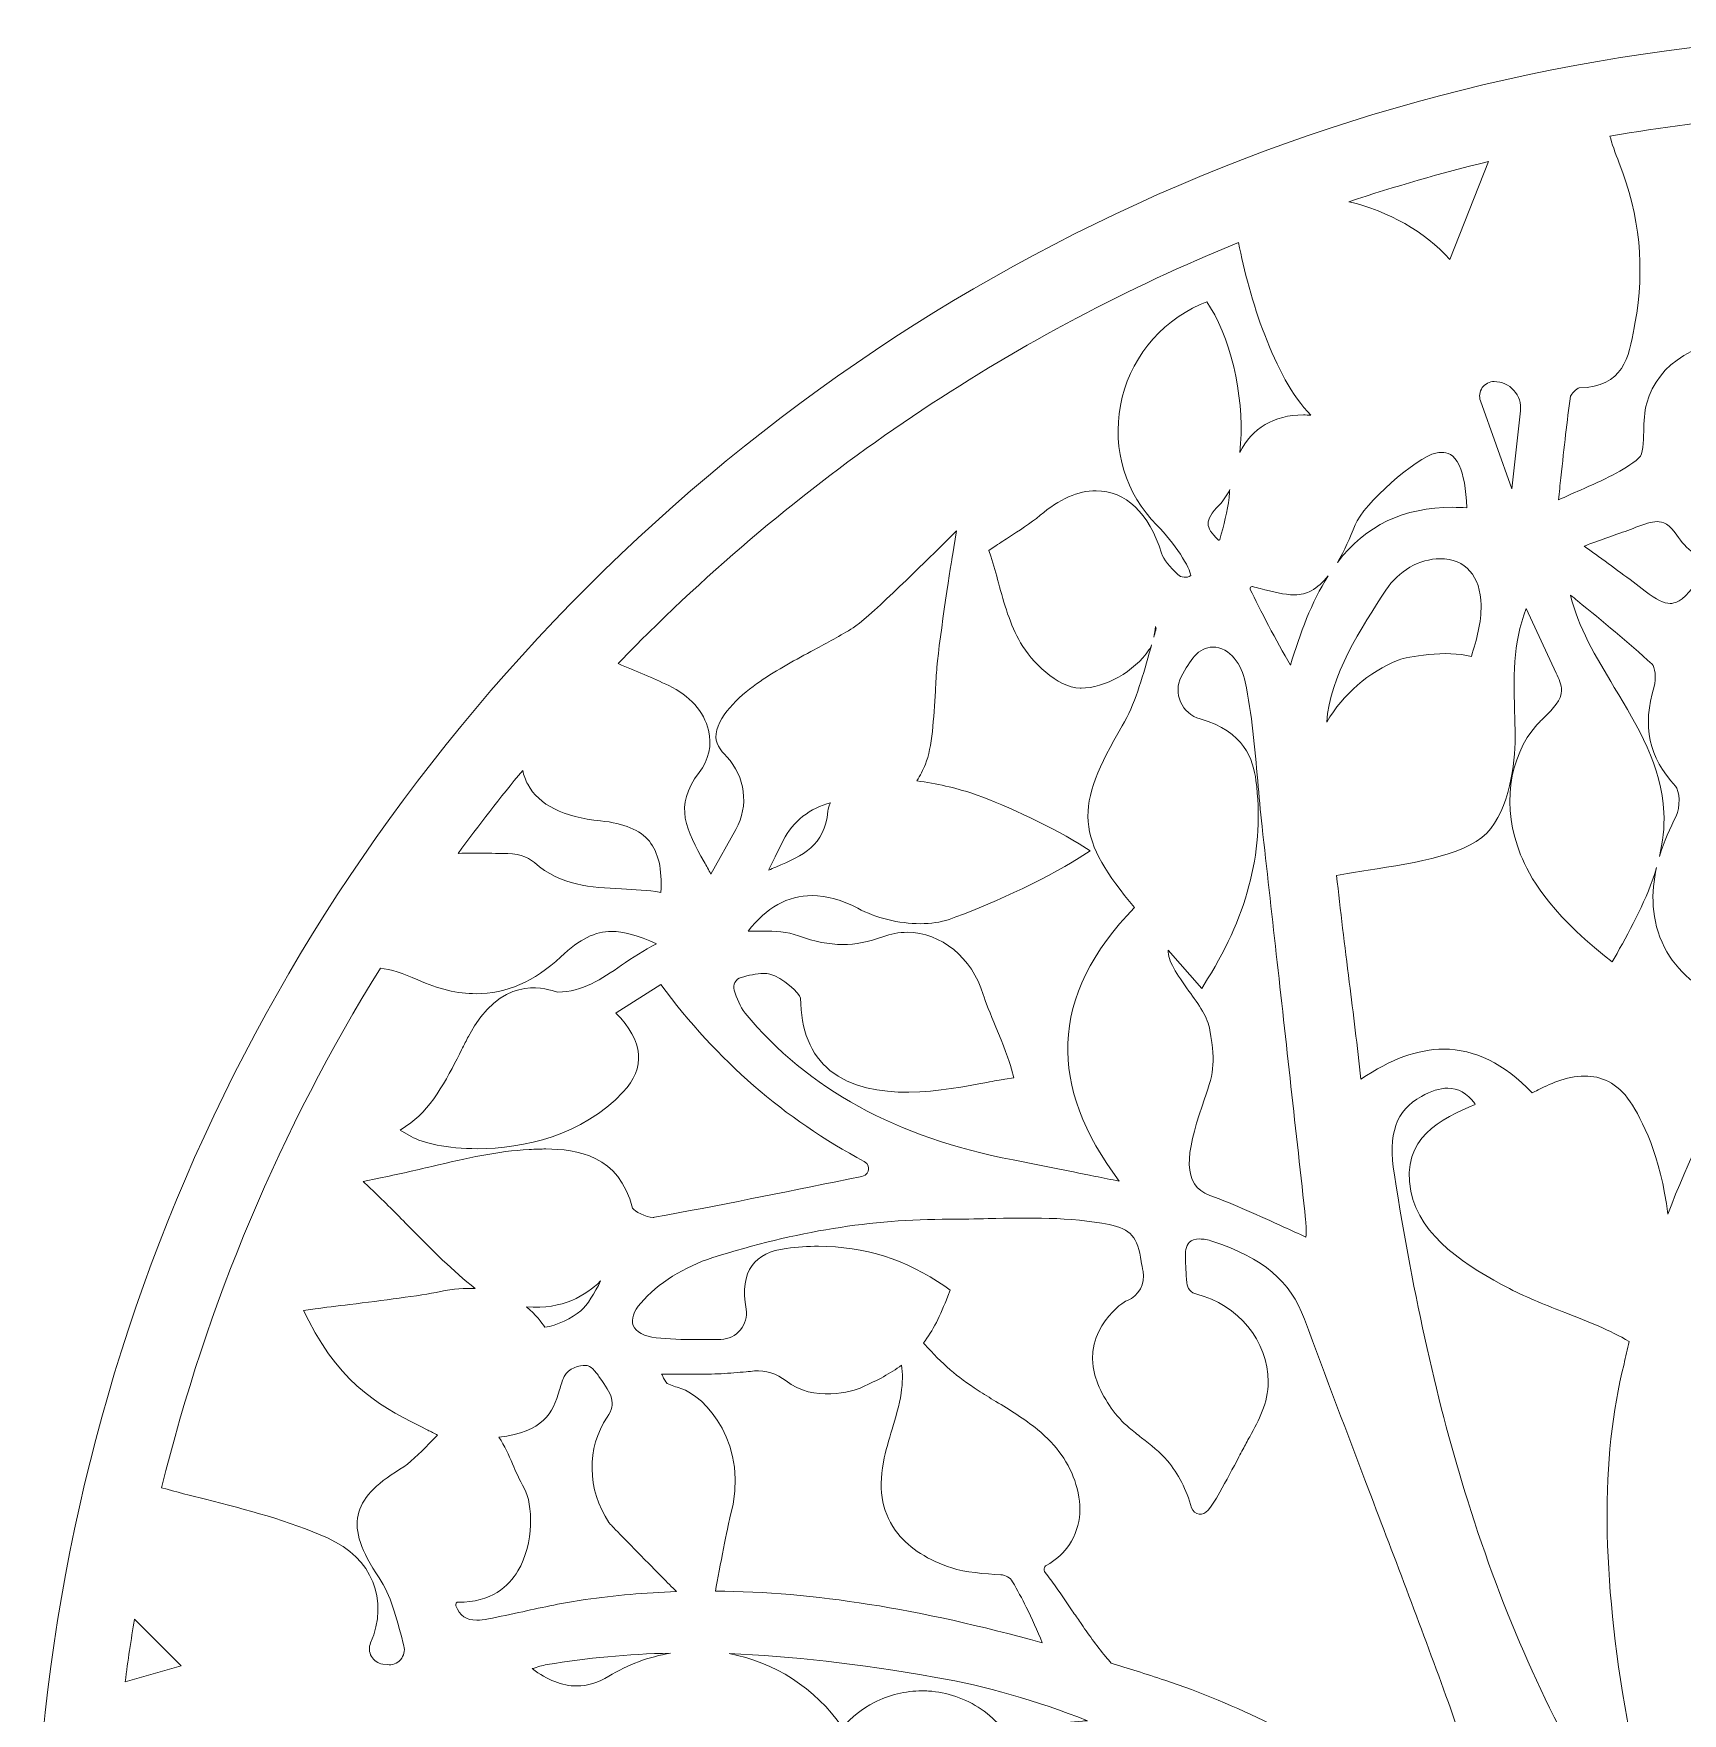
# Model space of a CAD drawing. Header units: millimetres. Extents: x -978 to 1415, y -113 to 605.
# Drawn here: x -198.1 to 101, y 300.2 to 605 of the extents above; entities that cross this region are included whole.
import ezdxf

# ---------------------------------------------------------------- set-up
doc = ezdxf.new("R2010")
doc.units = ezdxf.units.MM
doc.header["$MEASUREMENT"] = 0
doc.layers.add('Layer 1', color=7, linetype='Continuous')

msp = doc.modelspace()

# ---------------------------------------------------------------- linework, layer by layer
at = {"layer": 'Layer 1', "lineweight": 0}
for points, knots in [([(387.22, 504.58), (322.45, 569.34), (236.34, 605.01), (144.75, 605.01), (53.16, 605.01), (-32.95, 569.34), (-97.72, 504.58), (-162.48, 439.81), (-198.15, 353.7), (-198.15, 262.11), (-198.15, 170.52), (-162.48, 84.41), (-97.72, 19.64), (-32.95, -45.12), (53.16, -80.79), (144.75, -80.79), (236.34, -80.79), (322.45, -45.12), (387.22, 19.64), (451.98, 84.41), (487.65, 170.52), (487.65, 262.11), (487.65, 353.7), (451.98, 439.81), (387.22, 504.58)], [0, 0, 0, 0, 1, 1, 1, 2, 2, 2, 3, 3, 3, 4, 4, 4, 5, 5, 5, 6, 6, 6, 7, 7, 7, 8, 8, 8, 8]), ([(78.95, 524.43), (79.56, 530.14), (80.04, 534.65), (80.73, 539.2), (80.83, 539.64), (81.83, 540.62), (82.29, 540.74), (90.32, 540.86), (91.31, 546.34), (92.26, 551.65), (92.26, 551.65), (92.4, 552.42), (92.4, 552.42), (94.24, 562.46), (93.3, 571.98), (89.54, 581.52), (88.77, 583.47), (88.22, 585.08), (87.86, 586.41), (106.46, 589.64), (125.48, 591.28), (144.75, 591.28), (148.25, 591.28), (151.74, 591.22), (155.22, 591.11), (153.67, 585.19), (152.17, 576.86), (154.06, 570.17), (154.92, 567.14), (160.11, 555.69), (169.99, 554.58), (169.75, 554.46), (169.51, 554.33), (169.28, 554.21), (164.13, 551.53), (160.07, 549.41), (153.73, 549.84), (145.71, 550.38), (138.65, 542.41), (137.11, 537.99), (135.48, 533.3), (135.46, 527.83), (135.45, 522.54), (135.43, 518.14), (135.42, 513.59), (134.49, 509.49), (134.49, 509.49), (133.97, 507.15), (133.97, 507.15), (133.97, 507.15), (136.3, 507.7), (136.3, 507.7), (149.1, 510.69), (156.06, 515.45), (162.88, 525.9), (166.69, 531.73), (165.78, 541.55), (165.56, 543.45), (165.56, 543.46), (165.75, 544.36), (169.2, 545.89), (171.64, 546.97), (174.69, 547.94), (177.38, 548.8), (177.47, 548.83), (177.56, 548.86), (177.64, 548.88), (177.62, 547.85), (177.62, 546.81), (177.63, 545.79), (177.64, 541.95), (177.65, 538.32), (176.41, 535.27), (174.07, 529.53), (170.56, 524.08), (167.16, 518.82), (166.21, 517.34), (165.23, 515.81), (164.28, 514.3), (161.61, 510.02), (158.78, 505.73), (156.05, 501.57), (151.51, 494.67), (146.83, 487.55), (142.66, 480.24), (139.82, 482.98), (137.67, 486.63), (135.42, 490.47), (132.69, 495.13), (129.86, 499.95), (125.52, 503.48), (122.31, 506.09), (115.29, 508.56), (111.08, 508.56), (111.08, 508.56), (111.08, 508.56), (111.08, 508.56), (107.83, 508.56), (104.86, 507.11), (102.94, 504.6), (100.9, 501.93), (99.58, 501.62), (98.77, 501.62), (97.65, 501.62), (96.3, 502.29), (94.27, 503.85), (91.33, 506.11), (88.36, 508.27), (85.21, 510.56), (84.54, 511.04), (83.87, 511.54), (83.18, 512.03), (83.65, 512.2), (84.11, 512.37), (84.57, 512.53), (87.35, 513.52), (89.97, 514.45), (92.55, 515.43), (94.09, 516.02), (95.36, 516.47), (96.43, 516.47), (97.43, 516.47), (98.66, 516.13), (100.3, 513.61), (102.03, 510.95), (104.71, 509.42), (107.66, 509.42), (110.81, 509.42), (117.38, 510.78), (121.01, 513.24), (130.32, 519.54), (135.61, 535.33), (138.77, 544.76), (138.98, 545.39), (139.19, 545.99), (139.38, 546.56), (139.38, 546.56), (139.95, 548.24), (139.95, 548.24), (139.95, 548.24), (137.53, 548.63), (137.53, 548.63), (133.13, 549.37), (123.96, 550.89), (115.07, 550.27), (103.54, 549.47), (96.63, 545.33), (94.53, 537.97), (94.08, 536.37), (94.03, 534.56), (93.99, 532.82), (93.93, 530.87), (93.88, 528.66), (93.12, 528.01), (90.34, 525.65), (86.7, 524.05), (82.49, 522.18), (81.2, 521.62), (79.89, 521.04), (78.52, 520.4), (78.67, 521.81), (78.81, 523.15), (78.95, 524.43)], [0, 0, 0, 0, 1, 1, 1, 2, 2, 2, 3, 3, 3, 4, 4, 4, 5, 5, 5, 6, 6, 6, 7, 7, 7, 8, 8, 8, 9, 9, 9, 10, 10, 10, 11, 11, 11, 12, 12, 12, 13, 13, 13, 14, 14, 14, 15, 15, 15, 16, 16, 16, 17, 17, 17, 18, 18, 18, 19, 19, 19, 20, 20, 20, 21, 21, 21, 22, 22, 22, 23, 23, 23, 24, 24, 24, 25, 25, 25, 26, 26, 26, 27, 27, 27, 28, 28, 28, 29, 29, 29, 30, 30, 30, 31, 31, 31, 32, 32, 32, 33, 33, 33, 34, 34, 34, 35, 35, 35, 36, 36, 36, 37, 37, 37, 38, 38, 38, 39, 39, 39, 40, 40, 40, 41, 41, 41, 42, 42, 42, 43, 43, 43, 44, 44, 44, 45, 45, 45, 46, 46, 46, 47, 47, 47, 48, 48, 48, 49, 49, 49, 50, 50, 50, 51, 51, 51, 52, 52, 52, 53, 53, 53, 54, 54, 54, 54]), ([(65.8, 581.8), (65.8, 581.8), (58.82, 564.05), (58.82, 564.05), (54.08, 569.17), (47.83, 572.72), (40.48, 574.51), (48.81, 577.27), (57.25, 579.71), (65.8, 581.8)], [0, 0, 0, 0, 1, 1, 1, 2, 2, 2, 3, 3, 3, 3]), ([(-88.01, 494.87), (-56.46, 526.42), (-19.63, 550.77), (20.49, 567.11), (22.38, 557.16), (26.85, 542.75), (33.58, 535.77), (33.13, 535.8), (32.68, 535.82), (32.25, 535.82), (32.25, 535.82), (32.25, 535.82), (32.25, 535.82), (26.87, 535.82), (22.88, 533.41), (20.69, 529.01), (21.71, 537.51), (19.52, 548.62), (15.39, 555.26), (15.39, 555.26), (14.7, 556.37), (14.7, 556.37), (14.7, 556.37), (13.51, 555.84), (13.51, 555.84), (5.97, 552.49), (0.56, 545.65), (-0.96, 537.53), (-2.44, 529.58), (0.02, 521.46), (5.64, 515.83), (8.86, 512.6), (11.77, 508.02), (11.8, 506.67), (11.06, 506.18), (10.08, 506.27), (9.43, 506.9), (8.02, 508.3), (6.9, 509.47), (6.5, 510.75), (4.22, 518.04), (0.01, 522.06), (-5.36, 522.06), (-5.36, 522.06), (-5.36, 522.06), (-5.37, 522.06), (-8.63, 522.06), (-12.05, 520.56), (-15.53, 517.61), (-17.31, 516.11), (-19.32, 514.82), (-21.27, 513.58), (-22.18, 513), (-23.04, 512.45), (-23.88, 511.88), (-23.88, 511.88), (-24.81, 511.25), (-24.81, 511.25), (-24.81, 511.25), (-24.46, 510.18), (-24.46, 510.18), (-23.95, 508.59), (-23.5, 506.95), (-23.07, 505.35), (-22.06, 501.62), (-21.01, 497.77), (-19.06, 494.45), (-17.09, 491.11), (-12.45, 486.36), (-8.29, 486.26), (-8.23, 486.26), (-8.17, 486.26), (-8.11, 486.26), (-3.79, 486.26), (1.63, 489.3), (4.21, 493.18), (4.41, 493.48), (4.57, 493.8), (4.7, 494.13), (4.55, 493.61), (4.41, 493.1), (4.27, 492.6), (2.93, 487.84), (1.67, 483.34), (-0.62, 479.4), (-4.94, 472), (-7.2, 467.03), (-6.81, 462.03), (-6.42, 457.06), (-3.44, 452.48), (1.6, 446.45), (-6.13, 438.53), (-10.2, 430.27), (-10.51, 421.86), (-10.81, 413.82), (-7.67, 405.4), (-1.17, 396.79), (-2.67, 397.1), (-4.12, 397.39), (-5.53, 397.67), (-10.96, 398.77), (-15.65, 399.72), (-20.42, 400.65), (-41.69, 404.76), (-57.59, 413.47), (-69.04, 427.29), (-69.99, 428.43), (-70.57, 430.04), (-71.04, 431.46), (-71.19, 431.93), (-71.15, 432.43), (-70.91, 432.87), (-70.68, 433.31), (-70.28, 433.62), (-69.79, 433.76), (-68.43, 434.13), (-66.99, 434.49), (-65.75, 434.49), (-65.31, 434.49), (-64.92, 434.45), (-64.56, 434.35), (-62.23, 433.77), (-59.18, 430.93), (-58.99, 430.02), (-58.97, 424.2), (-57.17, 419.79), (-53.66, 416.9), (-46.07, 410.67), (-32.5, 413.31), (-25.21, 414.72), (-23.89, 414.98), (-22.74, 415.2), (-21.95, 415.31), (-21.95, 415.31), (-20.3, 415.53), (-20.3, 415.53), (-20.3, 415.53), (-20.7, 417.15), (-20.7, 417.15), (-21.07, 418.65), (-22.28, 421.61), (-23.56, 424.75), (-24.52, 427.09), (-25.51, 429.51), (-25.87, 430.68), (-27.87, 437.32), (-33.53, 441.95), (-39.63, 441.95), (-41.13, 441.95), (-42.63, 441.68), (-44.08, 441.14), (-46.63, 440.2), (-49.01, 439.74), (-51.36, 439.74), (-53.86, 439.74), (-56.39, 440.24), (-59.34, 441.31), (-61.43, 442.07), (-63.68, 442.18), (-65.8, 442.18), (-66.36, 442.18), (-66.93, 442.17), (-67.51, 442.16), (-67.84, 442.16), (-68.17, 442.15), (-68.51, 442.15), (-65.21, 446.45), (-61.31, 448.62), (-56.89, 448.62), (-54.27, 448.62), (-51.49, 447.84), (-48.62, 446.31), (-45.37, 444.56), (-41.13, 443.51), (-37.29, 443.51), (-35.35, 443.51), (-33.59, 443.78), (-32.06, 444.3), (-25.59, 446.53), (-14.98, 451.31), (-8.45, 455.48), (-8.45, 455.48), (-6.43, 456.76), (-6.43, 456.76), (-6.43, 456.76), (-8.47, 458.02), (-8.47, 458.02), (-14.31, 461.6), (-23.11, 465.55), (-27.92, 467.17), (-30.93, 468.18), (-34.28, 468.93), (-37.91, 469.42), (-37.27, 470.36), (-36.78, 471.41), (-36.35, 472.45), (-35.12, 475.42), (-34.81, 480.9), (-34.54, 485.73), (-34.45, 487.3), (-34.36, 488.79), (-34.25, 490.06), (-33.77, 495.68), (-31.47, 510.09), (-31.44, 510.24), (-31.44, 510.24), (-30.71, 514.79), (-30.71, 514.79), (-30.71, 514.79), (-33.98, 511.54), (-33.98, 511.54), (-37.53, 508.01), (-47.23, 498.55), (-49.46, 497.19), (-51.75, 495.78), (-54.18, 494.48), (-56.53, 493.21), (-59.81, 491.45), (-63.2, 489.62), (-66.34, 487.47), (-69.6, 485.23), (-73.64, 481.77), (-74.33, 477.97), (-74.62, 476.38), (-73.52, 474.97), (-72.4, 473.8), (-69, 470.22), (-68.33, 464.92), (-70.74, 460.62), (-70.74, 460.62), (-75.27, 452.52), (-75.27, 452.52), (-75.67, 453.26), (-76.07, 453.99), (-76.48, 454.71), (-79.64, 460.36), (-82.13, 464.82), (-77.41, 470.93), (-75.65, 473.2), (-75.04, 475.93), (-75.69, 478.62), (-76.51, 482), (-79.14, 484.95), (-82.91, 486.72), (-85.86, 488.11), (-88.82, 489.35), (-92.1, 490.7), (-90.75, 492.1), (-89.39, 493.49), (-88.01, 494.87)], [0, 0, 0, 0, 1, 1, 1, 2, 2, 2, 3, 3, 3, 4, 4, 4, 5, 5, 5, 6, 6, 6, 7, 7, 7, 8, 8, 8, 9, 9, 9, 10, 10, 10, 11, 11, 11, 12, 12, 12, 13, 13, 13, 14, 14, 14, 15, 15, 15, 16, 16, 16, 17, 17, 17, 18, 18, 18, 19, 19, 19, 20, 20, 20, 21, 21, 21, 22, 22, 22, 23, 23, 23, 24, 24, 24, 25, 25, 25, 26, 26, 26, 27, 27, 27, 28, 28, 28, 29, 29, 29, 30, 30, 30, 31, 31, 31, 32, 32, 32, 33, 33, 33, 34, 34, 34, 35, 35, 35, 36, 36, 36, 37, 37, 37, 38, 38, 38, 39, 39, 39, 40, 40, 40, 41, 41, 41, 42, 42, 42, 43, 43, 43, 44, 44, 44, 45, 45, 45, 46, 46, 46, 47, 47, 47, 48, 48, 48, 49, 49, 49, 50, 50, 50, 51, 51, 51, 52, 52, 52, 53, 53, 53, 54, 54, 54, 55, 55, 55, 56, 56, 56, 57, 57, 57, 58, 58, 58, 59, 59, 59, 60, 60, 60, 61, 61, 61, 62, 62, 62, 63, 63, 63, 64, 64, 64, 65, 65, 65, 66, 66, 66, 67, 67, 67, 68, 68, 68, 69, 69, 69, 70, 70, 70, 71, 71, 71, 72, 72, 72, 73, 73, 73, 74, 74, 74, 75, 75, 75, 76, 76, 76, 77, 77, 77, 78, 78, 78, 79, 79, 79, 80, 80, 80, 81, 81, 81, 82, 82, 82, 83, 83, 83, 83]), ([(70.43, 540.28), (71.34, 539.26), (71.78, 537.9), (71.63, 536.54), (71.63, 536.54), (70.05, 522.39), (70.05, 522.39), (70.05, 522.39), (64.37, 538.37), (64.37, 538.37), (64.08, 539.19), (64.2, 540.06), (64.7, 540.77), (65.2, 541.47), (65.98, 541.88), (66.85, 541.88), (68.21, 541.88), (69.52, 541.29), (70.43, 540.28)], [0, 0, 0, 0, 1, 1, 1, 2, 2, 2, 3, 3, 3, 4, 4, 4, 5, 5, 5, 6, 6, 6, 6]), ([(41.63, 515.89), (43.08, 519.56), (52.78, 528.19), (56.25, 528.91), (56.64, 528.99), (57, 529.03), (57.34, 529.03), (58.3, 529.03), (59.53, 528.76), (60.5, 526.68), (61.29, 524.98), (61.76, 522.4), (61.89, 518.98), (61.03, 519.04), (60.18, 519.06), (59.36, 519.06), (59.36, 519.06), (59.36, 519.06), (59.36, 519.06), (50.41, 519.06), (43.56, 515.79), (38.43, 509.07), (39.65, 511.12), (40.68, 513.5), (41.63, 515.89)], [0, 0, 0, 0, 1, 1, 1, 2, 2, 2, 3, 3, 3, 4, 4, 4, 5, 5, 5, 6, 6, 6, 7, 7, 7, 8, 8, 8, 8]), ([(14.95, 516.08), (14.93, 516.97), (15.59, 518.07), (16.95, 519.47), (17.71, 520.24), (18.35, 521.2), (18.89, 522.3), (18.87, 522.12), (18.85, 521.94), (18.84, 521.76), (18.65, 519.25), (18.02, 516.78), (17.35, 514.17), (17.35, 514.17), (17.1, 513.23), (17.1, 513.23), (17.1, 513.2), (17.08, 513.13), (16.98, 513.1), (16.87, 513.07), (16.81, 513.13), (16.78, 513.15), (15.55, 514.32), (14.96, 515.25), (14.95, 516.08)], [0, 0, 0, 0, 1, 1, 1, 2, 2, 2, 3, 3, 3, 4, 4, 4, 5, 5, 5, 6, 6, 6, 7, 7, 7, 8, 8, 8, 8]), ([(36.48, 480.09), (36.93, 488.3), (42.84, 497.35), (47.21, 504.05), (49.47, 507.5), (53.32, 509.73), (57.03, 509.73), (61.62, 509.73), (64.41, 506.58), (64.48, 501.31), (64.53, 498.17), (63.68, 495.04), (62.71, 491.99), (58.35, 493.25), (50.84, 491.89), (49.59, 491.38), (43.99, 489.11), (39.49, 485.2), (36.48, 480.09)], [0, 0, 0, 0, 1, 1, 1, 2, 2, 2, 3, 3, 3, 4, 4, 4, 5, 5, 5, 6, 6, 6, 6]), ([(36.72, 506.61), (33.7, 501.83), (31.64, 496.14), (29.88, 490.45), (27.35, 494.76), (24.3, 500.64), (22.6, 504.16), (22.52, 504.34), (22.58, 504.48), (22.65, 504.56), (22.7, 504.63), (22.79, 504.7), (22.92, 504.7), (22.96, 504.7), (22.99, 504.7), (23.03, 504.69), (23.5, 504.57), (23.96, 504.45), (24.41, 504.33), (26.65, 503.73), (28.76, 503.18), (30.59, 503.18), (31.79, 503.18), (32.79, 503.41), (33.63, 503.9), (34.79, 504.56), (35.8, 505.49), (36.72, 506.61)], [0, 0, 0, 0, 1, 1, 1, 2, 2, 2, 3, 3, 3, 4, 4, 4, 5, 5, 5, 6, 6, 6, 7, 7, 7, 8, 8, 8, 9, 9, 9, 9]), ([(97.65, 463.69), (97.27, 472.05), (92.89, 479.34), (88.65, 486.38), (85.28, 491.98), (82.06, 497.33), (80.69, 503.15), (81.13, 502.79), (81.56, 502.44), (82, 502.08), (86.5, 498.39), (91.16, 494.58), (95.51, 490.59), (95.98, 490.17), (96.34, 487.99), (95.89, 486.52), (93.67, 479.4), (94.91, 473.67), (99.78, 468.48), (100.49, 467.72), (100.66, 464.56), (99.88, 463.03), (98.8, 460.92), (97.67, 458.43), (96.84, 455.7), (97.45, 458.29), (97.77, 460.97), (97.65, 463.69)], [0, 0, 0, 0, 1, 1, 1, 2, 2, 2, 3, 3, 3, 4, 4, 4, 5, 5, 5, 6, 6, 6, 7, 7, 7, 8, 8, 8, 9, 9, 9, 9]), ([(78.11, 488.98), (78.6, 487.94), (79.09, 486.86), (79.08, 485.84), (79.06, 484.08), (77.56, 482.57), (75.97, 480.98), (75.52, 480.53), (75.05, 480.06), (74.62, 479.58), (69.42, 473.86), (68.22, 464.4), (71.65, 456.03), (73.27, 452.09), (76.61, 445.9), (86.9, 437.68), (86.9, 437.68), (88.28, 436.57), (88.28, 436.57), (88.28, 436.57), (89.14, 438.12), (89.14, 438.12), (91.69, 442.7), (94.63, 447.99), (96.31, 453.69), (95.29, 449.22), (95.28, 444.22), (97.74, 439.2), (99.87, 434.87), (104.42, 431.5), (107.96, 429.8), (110.77, 428.45), (112.41, 426.97), (112.96, 425.27), (113.46, 423.77), (113.13, 421.98), (111.97, 419.79), (106.44, 409.38), (102.06, 400.52), (98.36, 390.82), (97.05, 401.49), (93.66, 408.02), (91.52, 411.22), (89.14, 414.76), (86.16, 415.87), (83.31, 415.87), (79.83, 415.87), (76.55, 414.22), (74.83, 413.35), (74.46, 413.16), (74, 412.93), (73.77, 412.84), (73.76, 412.84), (73.75, 412.84), (73.74, 412.85), (68.59, 418.16), (63.35, 420.75), (57.7, 420.75), (57.7, 420.75), (57.7, 420.75), (57.7, 420.75), (53, 420.75), (48.07, 418.96), (42.69, 415.29), (42.02, 421.3), (41.28, 427.19), (40.57, 432.9), (39.73, 439.59), (38.94, 445.94), (38.26, 452.28), (39.93, 452.6), (41.92, 452.91), (44, 453.23), (52.75, 454.56), (62.66, 456.07), (66.25, 460.79), (69.96, 465.66), (70.77, 473.92), (70.66, 478.04), (70.64, 478.98), (70.61, 479.9), (70.59, 480.8), (70.36, 488.16), (70.18, 494.17), (72.68, 500.73), (72.68, 500.73), (78.11, 488.98), (78.11, 488.98)], [0, 0, 0, 0, 1, 1, 1, 2, 2, 2, 3, 3, 3, 4, 4, 4, 5, 5, 5, 6, 6, 6, 7, 7, 7, 8, 8, 8, 9, 9, 9, 10, 10, 10, 11, 11, 11, 12, 12, 12, 13, 13, 13, 14, 14, 14, 15, 15, 15, 16, 16, 16, 17, 17, 17, 18, 18, 18, 19, 19, 19, 20, 20, 20, 21, 21, 21, 22, 22, 22, 23, 23, 23, 24, 24, 24, 25, 25, 25, 26, 26, 26, 27, 27, 27, 28, 28, 28, 29, 29, 29, 29]), ([(5.1, 495.52), (5.19, 495.96), (5.26, 496.4), (5.32, 496.82), (5.35, 497), (5.38, 497.22), (5.42, 497.43), (5.51, 497.23), (5.53, 496.99), (5.46, 496.75), (5.34, 496.34), (5.22, 495.93), (5.1, 495.52)], [0, 0, 0, 0, 1, 1, 1, 2, 2, 2, 3, 3, 3, 4, 4, 4, 4]), ([(23.63, 469.48), (23.14, 473.22), (21.55, 478.45), (13.5, 480.68), (11.9, 481.12), (10.6, 482.24), (9.94, 483.74), (9.3, 485.2), (9.35, 486.86), (10.08, 488.28), (10.89, 489.87), (11.66, 491.06), (12.51, 492.05), (13.42, 493.13), (14.55, 493.7), (15.78, 493.7), (18.97, 493.7), (21.09, 490.42), (21.7, 487.38), (22.89, 481.52), (23.43, 475.37), (23.95, 469.43), (24.19, 466.72), (24.44, 463.92), (24.74, 461.17), (25.6, 453.45), (26.46, 445.72), (27.32, 438), (29.08, 422.2), (30.89, 405.87), (32.65, 389.8), (32.76, 388.82), (32.74, 387.8), (32.71, 386.65), (31.36, 387.26), (30.01, 387.87), (28.7, 388.47), (24.13, 390.56), (19.82, 392.54), (15.28, 394.21), (10.13, 396.1), (10.92, 401.82), (13.87, 410.43), (16.03, 416.75), (16.31, 417.56), (15.28, 424.2), (14.93, 426.47), (13.24, 428.81), (11.46, 431.3), (9.23, 434.4), (7.64, 436.8), (7.69, 438.69), (7.69, 438.69), (13.79, 431.76), (13.79, 431.76), (13.79, 431.76), (14.85, 433.48), (14.85, 433.48), (22.35, 445.59), (25.22, 457.36), (23.63, 469.48)], [0, 0, 0, 0, 1, 1, 1, 2, 2, 2, 3, 3, 3, 4, 4, 4, 5, 5, 5, 6, 6, 6, 7, 7, 7, 8, 8, 8, 9, 9, 9, 10, 10, 10, 11, 11, 11, 12, 12, 12, 13, 13, 13, 14, 14, 14, 15, 15, 15, 16, 16, 16, 17, 17, 17, 18, 18, 18, 19, 19, 19, 20, 20, 20, 20]), ([(-109.41, 471.33), (-109.22, 470.44), (-108.91, 469.59), (-108.48, 468.8), (-106.45, 465.06), (-102.01, 462.82), (-95.28, 462.16), (-91.01, 461.74), (-88.12, 460.54), (-86.43, 458.47), (-84.79, 456.46), (-84.09, 453.42), (-84.32, 449.2), (-86.74, 449.6), (-89.14, 449.72), (-91.46, 449.83), (-97.07, 450.1), (-102.37, 450.36), (-107.29, 454.6), (-108.59, 455.73), (-110.48, 456.27), (-113.04, 456.27), (-113.88, 456.27), (-114.76, 456.28), (-115.65, 456.29), (-117.4, 456.31), (-119.27, 456.32), (-121.14, 456.28), (-117.38, 461.39), (-113.48, 466.41), (-109.41, 471.33)], [0, 0, 0, 0, 1, 1, 1, 2, 2, 2, 3, 3, 3, 4, 4, 4, 5, 5, 5, 6, 6, 6, 7, 7, 7, 8, 8, 8, 9, 9, 9, 10, 10, 10, 10]), ([(-64.78, 453.23), (-64.46, 453.88), (-64.15, 454.53), (-63.84, 455.17), (-63.26, 456.38), (-62.71, 457.52), (-62.15, 458.63), (-60.38, 462.1), (-57.21, 464.54), (-53.55, 465.43), (-53.81, 464.96), (-54, 464.45), (-54.05, 463.93), (-54.59, 457.63), (-58.52, 455.93), (-63.5, 453.78), (-63.93, 453.6), (-64.35, 453.42), (-64.78, 453.23)], [0, 0, 0, 0, 1, 1, 1, 2, 2, 2, 3, 3, 3, 4, 4, 4, 5, 5, 5, 6, 6, 6, 6]), ([(-135.23, 435.45), (-133.36, 435.24), (-131.17, 434.55), (-128.44, 433.32), (-124.76, 431.66), (-121.2, 430.81), (-117.87, 430.81), (-112.36, 430.81), (-107.34, 432.99), (-102.51, 437.48), (-98.96, 440.77), (-96.29, 442.12), (-93.3, 442.12), (-91.1, 442.12), (-88.56, 441.42), (-85.12, 439.83), (-87.43, 438.74), (-89.48, 437.34), (-91.48, 435.97), (-95.13, 433.48), (-98.57, 431.13), (-103.04, 431.1), (-103.14, 431.13), (-103.35, 431.19), (-103.53, 431.24), (-105.96, 431.94), (-113.36, 434.07), (-119.26, 423.05), (-119.63, 422.36), (-120.03, 421.57), (-120.49, 420.64), (-122.55, 416.5), (-125.66, 410.24), (-129.71, 407.41), (-129.71, 407.41), (-131.62, 406.08), (-131.62, 406.08), (-131.62, 406.08), (-129.62, 404.89), (-129.62, 404.89), (-127.61, 403.7), (-123.1, 402.69), (-117.63, 402.69), (-109.25, 402.69), (-98.59, 405.08), (-91.21, 412.93), (-87.04, 417.37), (-87.46, 422.19), (-92.49, 427.3), (-92.48, 427.33), (-92.47, 427.34), (-92.46, 427.35), (-92.46, 427.35), (-84.36, 432.48), (-84.36, 432.48), (-74.05, 418.59), (-61.96, 408.08), (-47.44, 400.39), (-46.61, 399.95), (-46.65, 399.14), (-46.69, 398.9), (-46.72, 398.66), (-46.91, 397.86), (-47.85, 397.67), (-47.85, 397.67), (-50.34, 397.16), (-50.34, 397.16), (-62.48, 394.69), (-73.94, 392.35), (-85.52, 390.25), (-85.56, 390.24), (-85.63, 390.23), (-85.73, 390.23), (-87.1, 390.23), (-89.14, 391.36), (-89.47, 391.88), (-91.91, 401.52), (-99.62, 402.64), (-105.2, 402.64), (-105.2, 402.64), (-105.21, 402.64), (-105.21, 402.64), (-106.11, 402.64), (-107.08, 402.61), (-108.26, 402.55), (-113.93, 402.25), (-119.47, 400.96), (-125.89, 399.47), (-128.93, 398.76), (-132.07, 398.03), (-135.54, 397.33), (-135.54, 397.33), (-138.34, 396.76), (-138.34, 396.76), (-138.34, 396.76), (-136.28, 394.78), (-136.28, 394.78), (-134, 392.58), (-131.92, 390.47), (-129.9, 388.42), (-125.74, 384.2), (-122.1, 380.52), (-118.01, 377.31), (-119.86, 377.4), (-121.96, 377.25), (-124.35, 376.77), (-128.24, 375.98), (-134.89, 375.16), (-140.75, 374.43), (-143.09, 374.14), (-145.31, 373.87), (-147.08, 373.63), (-147.08, 373.63), (-149.17, 373.35), (-149.17, 373.35), (-149.17, 373.35), (-148.22, 371.47), (-148.22, 371.47), (-142.13, 359.4), (-134.61, 355.63), (-126.64, 351.64), (-126.05, 351.34), (-125.45, 351.04), (-124.85, 350.74), (-125.37, 350.21), (-125.87, 349.7), (-126.37, 349.2), (-128.23, 347.3), (-129.83, 345.67), (-131.67, 344.54), (-136.27, 341.74), (-138.61, 339.17), (-139.26, 336.22), (-139.92, 333.17), (-138.79, 329.76), (-135.47, 324.82), (-133.35, 321.66), (-132.33, 317.71), (-131.14, 313.14), (-131.14, 313.14), (-130.97, 312.48), (-130.97, 312.48), (-130.74, 311.58), (-130.96, 310.66), (-131.57, 309.97), (-132.19, 309.27), (-133.07, 308.95), (-133.99, 309.08), (-133.99, 309.08), (-134.8, 309.19), (-134.8, 309.19), (-135.67, 309.31), (-136.42, 309.82), (-136.86, 310.58), (-137.28, 311.34), (-137.34, 312.23), (-137, 313.02), (-133.64, 320.92), (-136.7, 328.39), (-144.81, 332.06), (-151.87, 335.24), (-159.54, 337.19), (-166.96, 339.08), (-169.58, 339.74), (-172.29, 340.43), (-174.92, 341.16), (-166.73, 374.51), (-153.37, 406.26), (-135.23, 435.45)], [0, 0, 0, 0, 1, 1, 1, 2, 2, 2, 3, 3, 3, 4, 4, 4, 5, 5, 5, 6, 6, 6, 7, 7, 7, 8, 8, 8, 9, 9, 9, 10, 10, 10, 11, 11, 11, 12, 12, 12, 13, 13, 13, 14, 14, 14, 15, 15, 15, 16, 16, 16, 17, 17, 17, 18, 18, 18, 19, 19, 19, 20, 20, 20, 21, 21, 21, 22, 22, 22, 23, 23, 23, 24, 24, 24, 25, 25, 25, 26, 26, 26, 27, 27, 27, 28, 28, 28, 29, 29, 29, 30, 30, 30, 31, 31, 31, 32, 32, 32, 33, 33, 33, 34, 34, 34, 35, 35, 35, 36, 36, 36, 37, 37, 37, 38, 38, 38, 39, 39, 39, 40, 40, 40, 41, 41, 41, 42, 42, 42, 43, 43, 43, 44, 44, 44, 45, 45, 45, 46, 46, 46, 47, 47, 47, 48, 48, 48, 49, 49, 49, 50, 50, 50, 51, 51, 51, 52, 52, 52, 53, 53, 53, 54, 54, 54, 55, 55, 55, 56, 56, 56, 56]), ([(51.74, 395), (53.34, 386.65), (62.13, 381.16), (69.62, 377.31), (72.98, 375.58), (76.47, 374.22), (79.84, 372.91), (83.94, 371.31), (87.84, 369.79), (91.33, 367.71), (91, 366.31), (90.7, 364.96), (90.41, 363.59), (86.14, 346.76), (86.33, 325.09), (90.97, 299.19), (93.72, 283.8), (97.48, 270.12), (100.2, 261.04), (100.18, 261.08), (100.15, 261.12), (100.13, 261.16), (95.62, 268.62), (91.11, 276.09), (86.59, 283.55), (76.53, 300.15), (68.5, 318.23), (62.05, 338.8), (56.61, 356.14), (52.26, 375.49), (48.74, 397.96), (47.57, 405.44), (48.99, 409.56), (53.65, 412.19), (55.4, 413.17), (57.01, 413.67), (58.42, 413.67), (60.32, 413.67), (61.93, 412.76), (63.33, 410.88), (63.36, 410.84), (63.39, 410.79), (63.4, 410.73), (57.25, 408.1), (49.88, 404.71), (51.74, 395)], [0, 0, 0, 0, 1, 1, 1, 2, 2, 2, 3, 3, 3, 4, 4, 4, 5, 5, 5, 6, 6, 6, 7, 7, 7, 8, 8, 8, 9, 9, 9, 10, 10, 10, 11, 11, 11, 12, 12, 12, 13, 13, 13, 14, 14, 14, 15, 15, 15, 15]), ([(-5.06, 360.03), (-3.71, 356.79), (-1.8, 354.1), (0.63, 352.06), (1.37, 351.43), (2.13, 350.84), (2.87, 350.26), (4.59, 348.92), (6.22, 347.65), (7.56, 346.06), (9.55, 343.7), (11.03, 340.84), (11.96, 337.55), (12.15, 336.9), (12.69, 336.44), (13.34, 336.37), (14.53, 336.24), (15.25, 337.16), (17.09, 340.39), (18.19, 342.32), (19.49, 344.8), (20.54, 346.79), (21.04, 347.73), (21.48, 348.58), (21.85, 349.25), (22.06, 349.65), (22.28, 350.05), (22.5, 350.44), (24.14, 353.43), (25.85, 356.52), (25.84, 360.39), (25.83, 367.77), (20.39, 374.44), (12.88, 376.28), (11.88, 376.52), (11.16, 377.36), (11.08, 378.38), (10.96, 380.06), (10.88, 381.56), (10.83, 382.98), (10.8, 383.85), (10.9, 385.02), (11.54, 385.68), (11.94, 386.1), (12.57, 386.31), (13.4, 386.31), (14.1, 386.31), (14.91, 386.17), (15.8, 385.87), (24.9, 382.89), (29.87, 378.67), (32.43, 371.74), (36.26, 361.38), (40.26, 350.88), (44.12, 340.73), (48.91, 328.13), (53.87, 315.11), (58.55, 302.23), (60.61, 296.57), (62.15, 290.61), (63.77, 284.31), (64.31, 282.23), (64.86, 280.11), (65.44, 277.93), (63.81, 278.69), (62.39, 279.36), (61.01, 280.04), (55.47, 282.8), (49.89, 285.83), (44.5, 288.76), (32.52, 295.27), (20.13, 302.01), (7.1, 306.26), (3.62, 307.4), (0.43, 308.42), (-2.65, 309.37), (-2.97, 309.73), (-3.3, 310.11), (-3.62, 310.5), (-5.33, 312.57), (-6.9, 314.8), (-8.21, 316.7), (-8.71, 317.42), (-9.2, 318.14), (-9.69, 318.86), (-10.65, 320.28), (-11.65, 321.75), (-12.68, 323.18), (-13.35, 324.13), (-13.98, 324.98), (-14.62, 325.79), (-14.84, 326.08), (-14.82, 326.37), (-14.79, 326.52), (-14.76, 326.67), (-14.65, 326.95), (-14.33, 327.13), (-12.85, 327.95), (-11.62, 328.99), (-10.66, 330.24), (-9.43, 331.85), (-8.65, 333.77), (-8.41, 335.8), (-8.19, 337.71), (-8.39, 339.72), (-9.02, 341.78), (-9.59, 343.66), (-10.49, 345.48), (-11.69, 347.19), (-12.8, 348.77), (-14.21, 350.25), (-16, 351.72), (-18.39, 353.69), (-21.03, 355.29), (-23.58, 356.84), (-24.64, 357.49), (-25.74, 358.16), (-26.79, 358.84), (-28.69, 360.06), (-30.35, 361.29), (-31.84, 362.59), (-33.42, 363.95), (-34.97, 365.5), (-36.44, 367.18), (-36.52, 367.27), (-36.59, 367.35), (-36.67, 367.44), (-35.02, 369.63), (-33.61, 372.38), (-32.28, 375.96), (-32.28, 375.96), (-31.87, 377.05), (-31.87, 377.05), (-31.87, 377.05), (-32.83, 377.72), (-32.83, 377.72), (-39.76, 382.54), (-47.47, 384.99), (-55.75, 384.99), (-57.66, 384.99), (-59.62, 384.86), (-61.58, 384.6), (-64.49, 384.21), (-66.52, 383.2), (-67.77, 381.5), (-69.13, 379.65), (-69.5, 377.05), (-68.89, 373.55), (-68.66, 372.22), (-69.03, 370.86), (-69.89, 369.82), (-70.77, 368.75), (-72.06, 368.13), (-73.44, 368.1), (-74.58, 368.07), (-76.07, 368.05), (-77.56, 368.05), (-80.53, 368.05), (-82.95, 368.15), (-85.18, 368.38), (-87.32, 368.6), (-88.87, 369.44), (-89.35, 370.63), (-89.78, 371.72), (-89.3, 373.15), (-87.99, 374.66), (-84.91, 378.24), (-80.02, 381.33), (-74.93, 382.93), (-59.58, 387.74), (-46.33, 389.89), (-31.97, 389.89), (-29.66, 389.89), (-27.27, 389.94), (-24.95, 390), (-17.65, 390.16), (-10.11, 390.33), (-2.98, 388.92), (0.89, 388.15), (2.19, 386.65), (2.82, 382.24), (2.9, 381.66), (3.01, 381.06), (3.14, 380.41), (3.57, 378.23), (2.38, 376.01), (0.31, 375.13), (0.2, 375.09), (0.1, 375.04), (-0.01, 375), (-1.19, 374.47), (-8.63, 368.63), (-5.06, 360.03)], [0, 0, 0, 0, 1, 1, 1, 2, 2, 2, 3, 3, 3, 4, 4, 4, 5, 5, 5, 6, 6, 6, 7, 7, 7, 8, 8, 8, 9, 9, 9, 10, 10, 10, 11, 11, 11, 12, 12, 12, 13, 13, 13, 14, 14, 14, 15, 15, 15, 16, 16, 16, 17, 17, 17, 18, 18, 18, 19, 19, 19, 20, 20, 20, 21, 21, 21, 22, 22, 22, 23, 23, 23, 24, 24, 24, 25, 25, 25, 26, 26, 26, 27, 27, 27, 28, 28, 28, 29, 29, 29, 30, 30, 30, 31, 31, 31, 32, 32, 32, 33, 33, 33, 34, 34, 34, 35, 35, 35, 36, 36, 36, 37, 37, 37, 38, 38, 38, 39, 39, 39, 40, 40, 40, 41, 41, 41, 42, 42, 42, 43, 43, 43, 44, 44, 44, 45, 45, 45, 46, 46, 46, 47, 47, 47, 48, 48, 48, 49, 49, 49, 50, 50, 50, 51, 51, 51, 52, 52, 52, 53, 53, 53, 54, 54, 54, 55, 55, 55, 56, 56, 56, 57, 57, 57, 58, 58, 58, 59, 59, 59, 60, 60, 60, 61, 61, 61, 62, 62, 62, 63, 63, 63, 64, 64, 64, 64]), ([(-108.71, 373.99), (-102.04, 373.5), (-97.98, 376.07), (-95.27, 378.69), (-96.34, 376.5), (-97.66, 374.31), (-98.88, 373.28), (-100.4, 371.99), (-103.28, 370.56), (-105.38, 370.3), (-105.97, 371.15), (-106.99, 372.62), (-108.71, 373.99)], [0, 0, 0, 0, 1, 1, 1, 2, 2, 2, 3, 3, 3, 4, 4, 4, 4]), ([(-109.1, 340.99), (-110.06, 342.71), (-110.67, 344.13), (-111.26, 345.51), (-111.98, 347.2), (-112.63, 348.72), (-113.74, 350.34), (-105.59, 351.38), (-103.98, 354.61), (-102.71, 358.94), (-102.46, 359.79), (-102.22, 360.6), (-101.87, 361.37), (-101.16, 362.95), (-99.04, 363.36), (-98.01, 363.36), (-97.76, 363.36), (-96.99, 363.36), (-96, 361.95), (-95.82, 361.69), (-95.64, 361.45), (-95.47, 361.2), (-93.29, 358.14), (-92.33, 356.56), (-94.09, 353.99), (-97.86, 348.47), (-97.73, 340.79), (-93.75, 334.88), (-93.57, 334.6), (-92.93, 333.94), (-87.1, 328), (-85.11, 325.98), (-83.08, 323.92), (-81.53, 322.32), (-87.23, 322.13), (-92.67, 321.66), (-98.07, 320.88), (-101.89, 320.33), (-105.7, 319.5), (-109.39, 318.69), (-111.44, 318.25), (-113.56, 317.79), (-115.64, 317.38), (-116.42, 317.23), (-117.12, 317.15), (-117.73, 317.15), (-119.72, 317.15), (-120.82, 317.91), (-121.52, 319.76), (-121.61, 320), (-121.51, 320.19), (-121.46, 320.26), (-121.37, 320.37), (-121.27, 320.43), (-121.13, 320.43), (-121.13, 320.43), (-121.13, 320.43), (-121.12, 320.43), (-121.12, 320.43), (-121.12, 320.43), (-121.12, 320.43), (-115.08, 320.27), (-111.9, 323.41), (-110.3, 326.07), (-107.27, 331.08), (-107.57, 338.26), (-109.1, 340.99)], [0, 0, 0, 0, 1, 1, 1, 2, 2, 2, 3, 3, 3, 4, 4, 4, 5, 5, 5, 6, 6, 6, 7, 7, 7, 8, 8, 8, 9, 9, 9, 10, 10, 10, 11, 11, 11, 12, 12, 12, 13, 13, 13, 14, 14, 14, 15, 15, 15, 16, 16, 16, 17, 17, 17, 18, 18, 18, 19, 19, 19, 20, 20, 20, 21, 21, 21, 22, 22, 22, 22]), ([(-44.05, 338.61), (-44.05, 338.61), (-44.05, 338.61), (-44.05, 338.61), (-43.62, 336.52), (-42.68, 334.54), (-41.33, 332.86), (-39.12, 330.12), (-35.83, 328.02), (-31.55, 326.62), (-29.25, 325.86), (-25.44, 325.53), (-22.65, 325.39), (-21.77, 325.34), (-20.97, 324.86), (-20.53, 324.11), (-19.65, 322.59), (-18.81, 321.04), (-18.05, 319.52), (-17, 317.42), (-16.03, 315.24), (-15.15, 313.04), (-37.64, 319.28), (-56.59, 322.28), (-74.43, 322.43), (-73.67, 326.68), (-72.19, 334.38), (-71.81, 335.71), (-67.98, 349.21), (-76.49, 357.86), (-80.7, 359.19), (-81.58, 359.47), (-82.42, 359.74), (-83.22, 360.1), (-83.51, 360.43), (-83.76, 360.87), (-84.06, 361.52), (-84.1, 361.61), (-84.15, 361.71), (-84.2, 361.81), (-83.66, 361.81), (-83.12, 361.8), (-82.58, 361.79), (-81.23, 361.78), (-79.84, 361.76), (-78.47, 361.76), (-76.51, 361.76), (-74.9, 361.8), (-73.38, 361.87), (-71.84, 361.94), (-70.32, 362.08), (-68.85, 362.22), (-68.35, 362.27), (-67.85, 362.32), (-67.35, 362.36), (-65.35, 362.54), (-63.32, 361.89), (-61.63, 360.55), (-56.69, 356.6), (-49.49, 358.63), (-47.83, 359.4), (-44.99, 360.7), (-42.68, 361.9), (-40.68, 363.42), (-40.44, 361.92), (-40.46, 360.21), (-40.75, 358.31), (-41.08, 356.13), (-41.71, 354.03), (-42.38, 351.81), (-42.96, 349.87), (-43.57, 347.87), (-43.95, 345.8), (-44.45, 343.09), (-44.48, 340.74), (-44.05, 338.61)], [0, 0, 0, 0, 1, 1, 1, 2, 2, 2, 3, 3, 3, 4, 4, 4, 5, 5, 5, 6, 6, 6, 7, 7, 7, 8, 8, 8, 9, 9, 9, 10, 10, 10, 11, 11, 11, 12, 12, 12, 13, 13, 13, 14, 14, 14, 15, 15, 15, 16, 16, 16, 17, 17, 17, 18, 18, 18, 19, 19, 19, 20, 20, 20, 21, 21, 21, 22, 22, 22, 23, 23, 23, 24, 24, 24, 25, 25, 25, 25]), ([(-179.83, 317.33), (-179.83, 317.33), (-171.35, 308.85), (-171.35, 308.85), (-171.35, 308.85), (-181.54, 305.99), (-181.54, 305.99), (-181.03, 309.79), (-180.47, 313.57), (-179.83, 317.33)], [0, 0, 0, 0, 1, 1, 1, 2, 2, 2, 3, 3, 3, 3]), ([(-93.8, 306.97), (-95.71, 305.8), (-97.67, 305.21), (-99.62, 305.21), (-102.25, 305.21), (-104.94, 306.26), (-107.66, 308.35), (-106.75, 308.66), (-105.86, 308.93), (-104.98, 309.08), (-97.74, 310.31), (-90.38, 310.99), (-82.59, 311.16), (-86.52, 310.5), (-90.33, 309.09), (-93.8, 306.97)], [0, 0, 0, 0, 1, 1, 1, 2, 2, 2, 3, 3, 3, 4, 4, 4, 5, 5, 5, 5]), ([(-51.37, 297.7), (-56.4, 304.84), (-63.77, 309.58), (-71.96, 311.08), (-60.78, 310.67), (-48.67, 309.28), (-34.43, 306.77), (-25.34, 305.18), (-16.3, 302.59), (-6.95, 298.91), (-7.24, 298.89), (-7.53, 298.87), (-7.82, 298.85), (-11.73, 298.55), (-15.63, 297.87), (-19.4, 296.84), (-19.4, 296.84), (-19.58, 296.79), (-19.58, 296.79), (-20.33, 296.58), (-20.8, 296.46), (-21.16, 296.62), (-21.61, 296.83), (-22.04, 297.25), (-22.48, 297.71), (-23.51, 298.78), (-24.73, 300.01), (-26.23, 301.01), (-29.09, 302.93), (-32.4, 304.07), (-35.8, 304.29), (-36.19, 304.31), (-36.58, 304.32), (-36.97, 304.32), (-39.93, 304.32), (-42.91, 303.6), (-45.65, 302.2), (-47.8, 301.09), (-49.75, 299.56), (-51.37, 297.7)], [0, 0, 0, 0, 1, 1, 1, 2, 2, 2, 3, 3, 3, 4, 4, 4, 5, 5, 5, 6, 6, 6, 7, 7, 7, 8, 8, 8, 9, 9, 9, 10, 10, 10, 11, 11, 11, 12, 12, 12, 13, 13, 13, 13])]:
    msp.add_open_spline(points, degree=3, knots=knots, dxfattribs=at)

doc.saveas('drawing.dxf')
